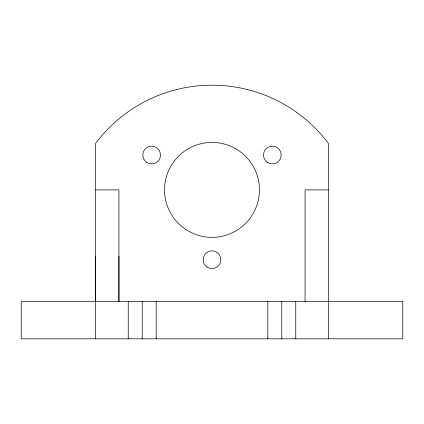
<?xml version="1.0" encoding="UTF-8"?>
<svg xmlns="http://www.w3.org/2000/svg" width="424" height="424" viewBox="0 0 424 424"><rect width="100%" height="100%" fill="white"/><g stroke="black" fill="none" stroke-linecap="round" stroke-linejoin="round"><path stroke-width="0.64" d="M95.66 301.581L95.66 256.228M118.932 256.228L118.927 301.581L118.927 189.894L95.66 189.894M328.34 189.894L305.073 189.894L305.073 301.581M328.34 338.813L328.34 143.36A145.427 145.427 0 0 0 95.66 143.36L95.66 338.813M295.767 301.581L295.767 338.813M281.806 301.581L281.806 338.813M267.846 301.581L267.846 338.813M156.154 301.581L156.154 338.813M142.194 301.581L142.194 338.813M128.233 301.581L128.233 338.813M402.8 301.581L21.2 301.581L21.2 338.813L402.8 338.813L402.8 301.581M185.733 229.432A47.467 47.467 0 0 0 259.371 192.878A47.467 47.467 0 0 0 190.895 147.377A47.467 47.467 0 0 0 185.733 229.432M267.454 162.418A8.84 8.84 0 0 0 281.17 155.608A8.84 8.84 0 0 0 268.413 147.133A8.84 8.84 0 0 0 267.454 162.418M146.762 162.418A8.84 8.84 0 0 0 160.479 155.608A8.84 8.84 0 0 0 147.722 147.133A8.84 8.84 0 0 0 146.762 162.418M207.108 267.067A8.84 8.84 0 0 0 220.825 260.257A8.84 8.84 0 0 0 208.067 251.782A8.84 8.84 0 0 0 207.108 267.067"/></g></svg>
